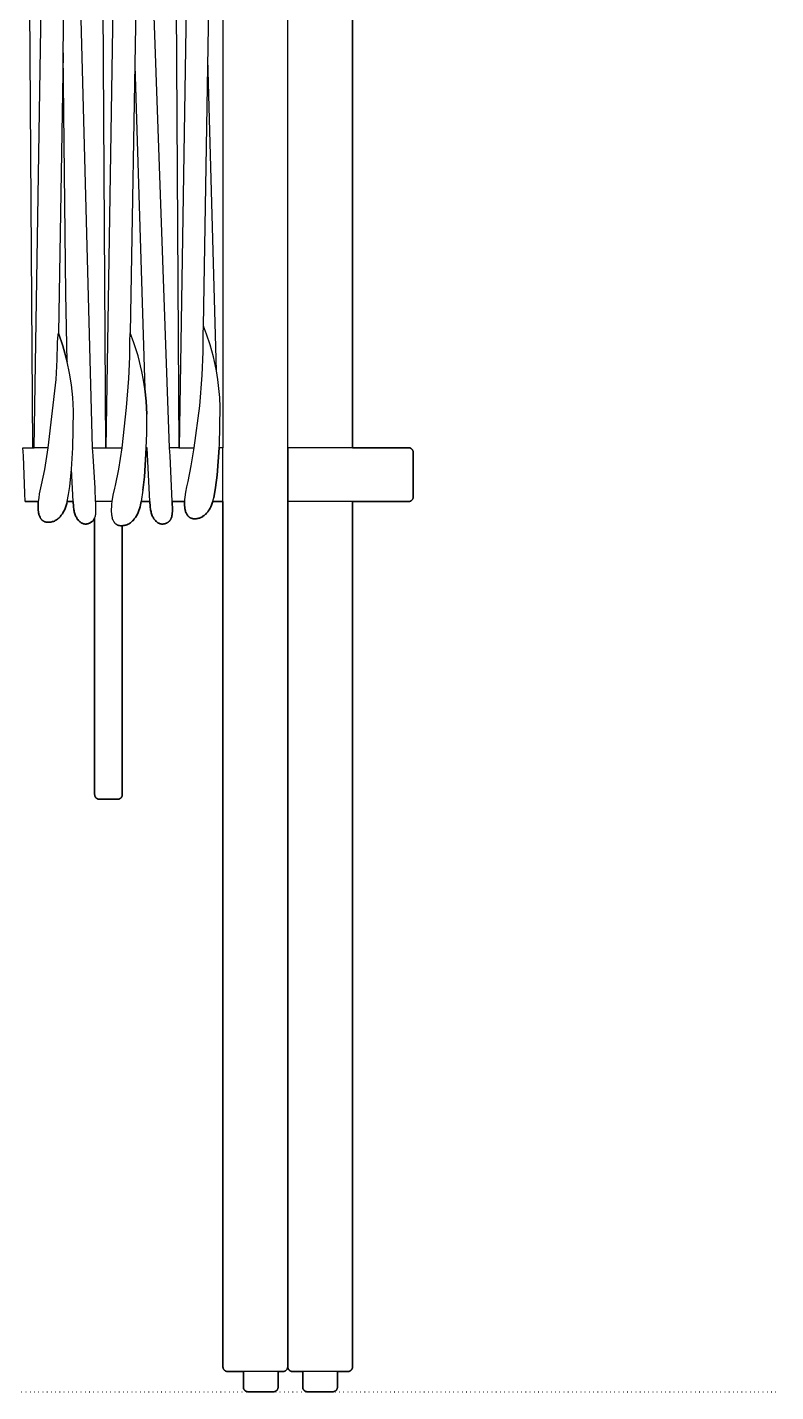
# Model space of a CAD drawing. Header units: millimetres. Extents: x 0 to 1881, y -1115 to 723.
# Drawn here: x 619.7 to 814, y -1115 to -760.8 of the extents above; entities that cross this region are included whole.
import ezdxf

# ---------------------------------------------------------------- set-up
doc = ezdxf.new("R2010")
doc.units = ezdxf.units.MM
doc.linetypes.add('Dots', pattern=[1, 0, -1])
doc.layers.add('Blocks', color=7, linetype='Continuous')
for name, color, linetype, lineweight, true_color in [('Blocks$Inner', 7, 'Continuous', 25, 0x007f00), ('Blocks$Outline', 7, 'Continuous', 35, 0xff3f3f), ('Groud', 7, 'Dots', 25, 0x243775)]:
    doc.layers.add(name, color=color, linetype=linetype, lineweight=lineweight, true_color=true_color)

# ---------------------------------------------------------------- blocks, each defined once
blk = doc.blocks.new('PK4 Lounge Chair Back')
at = {"layer": 'Blocks$Inner'}
for p, q in [((687.31, 245.1), (687.31, 683.27)), ((660.98, 359.6), (659.16, 245.1)), ((668.79, 265.08), (666.61, 345.95)), ((625.06, 245.1), (621.49, 245.1)), ((636.67, 245.1), (640.04, 245.1)), ((640.15, 245.1), (644.21, 245.1)), ((659.06, 245.1), (656.6, 245.1))]:
    blk.add_line(p, q, dxfattribs=at)
for points in [[(667.14, 271.84), (666.27, 274.54), (665.48, 276.69), (666.86, 359.6), (667.01, 368.66), (667.22, 381.4), (667.22, 381.58), (667.95, 425.42), (670.07, 682.55)], [(670.51, 683.27), (670.51, 381.58), (670.51, 381.4), (670.51, 359.6), (670.51, 245.1), (669.6, 245.1), (669.53, 245.1), (668.99, 237.96), (668.6, 234.81), (668.12, 232.08)], [(647.85, 359.6), (646.44, 274.91), (646.39, 274.74), (646.35, 274.56), (646.28, 274.19), (646.2, 273.43), (646.2, 268.72), (646.01, 263.07), (645.41, 255.51), (644.21, 245.1), (643.35, 239.49), (642.51, 235.3), (642.34, 234.56), (641.94, 232.76), (641.66, 231.1), (641.58, 230.41), (641.53, 229.74), (641.5, 229.11), (641.51, 228.52), (641.54, 227.97), (641.57, 227.71), (641.61, 227.45), (641.65, 227.21), (641.71, 226.98), (641.77, 226.76), (641.83, 226.55), (641.91, 226.35), (641.83, 226.55), (641.77, 226.76)], [(651.54, 231.1), (651.61, 229.88), (651.64, 229.56), (651.67, 229.26), (651.71, 228.97), (651.77, 228.68), (651.83, 228.41), (651.9, 228.16), (651.98, 227.91), (652.06, 227.67), (652.15, 227.45), (652.25, 227.24), (652.36, 227.03), (652.47, 226.84), (652.58, 226.66), (652.7, 226.5), (652.83, 226.34), (652.95, 226.19), (653.08, 226.06), (653.22, 225.93), (653.35, 225.82), (653.49, 225.72), (653.63, 225.63), (653.78, 225.55), (653.92, 225.48), (654.06, 225.42), (654.2, 225.37), (654.28, 225.35), (654.35, 225.33), (654.42, 225.31), (654.49, 225.3), (654.56, 225.29), (654.63, 225.28), (654.7, 225.28), (654.77, 225.28), (654.83, 225.28), (654.9, 225.28), (654.97, 225.29), (655.03, 225.3), (655.1, 225.31), (655.16, 225.32), (655.4, 225.38), (655.62, 225.45), (655.82, 225.53), (655.92, 225.57), (656.01, 225.62), (656.1, 225.67), (656.18, 225.71), (656.26, 225.77), (656.34, 225.82), (656.41, 225.87), (656.48, 225.93), (656.55, 225.99), (656.61, 226.05), (656.67, 226.11), (656.73, 226.18), (656.78, 226.25), (656.83, 226.32), (656.88, 226.39), (656.92, 226.46), (656.97, 226.53), (657.01, 226.61), (657.04, 226.69), (657.08, 226.77), (657.14, 226.94), (657.19, 227.11), (657.24, 227.29), (657.27, 227.47), (657.3, 227.67), (657.34, 228.08), (657.36, 228.51), (657.37, 228.96), (657.33, 231.01), (657.33, 231.1), (656.76, 242.98), (656.6, 245.1), (652.59, 359.6)], [(704.15, 432.88), (704.15, 245.1), (687.35, 245.1)], [(631.55, 258.13), (631.2, 261.4), (630.69, 264.49), (630.06, 267.37), (628.91, 271.56), (627.78, 274.87), (628.91, 271.56), (630.06, 267.37), (629.68, 285.17), (628.99, 347.65), (629.19, 359.6), (629.54, 380.49), (629.56, 381.58)], [(641.66, 231.1), (637.4, 231.1), (637.31, 234.59), (636.83, 242.98), (636.67, 245.1), (633.57, 359.6), (633.53, 362.01), (633.4, 380.46), (633.39, 381.58)], [(658.32, 359.6), (659.06, 245.1), (659.16, 245.1), (662.98, 245.1), (662.2, 240.38), (661.36, 236.37), (661.03, 234.91), (660.78, 233.54), (660.61, 232.27), (660.56, 231.67), (660.53, 231.1), (657.33, 231.1)], [(628.99, 347.65), (627.78, 274.87), (627.76, 274.82), (627.75, 274.78), (627.72, 274.67), (627.66, 274.41), (627.61, 274.11), (627.57, 273.77), (627.42, 272.18), (627.35, 268.04), (627.07, 262.85), (625.06, 245.1), (624.15, 239.44), (623.32, 235.47), (622.82, 233.16), (622.65, 232.1), (622.54, 231.1), (619.11, 231.1), (619.07, 233.18), (618.68, 242.98), (618.55, 245.1), (621.02, 245.1)], [(647.59, 344.35), (650.23, 260.36), (650.58, 257.15), (650.72, 253.81), (650.58, 257.15), (650.23, 260.36), (649.87, 262.68), (649.44, 264.9), (648.45, 268.92), (647.4, 272.3), (646.44, 274.91)], [(660.61, 232.27), (660.56, 231.67), (660.53, 231.1), (660.53, 230.6), (660.54, 230.12), (660.58, 229.67), (660.63, 229.25), (660.67, 229.05), (660.71, 228.85), (660.76, 228.67), (660.82, 228.49), (660.87, 228.32), (660.94, 228.15), (661.01, 228), (661.09, 227.85), (661.17, 227.71), (661.26, 227.58), (661.35, 227.45), (661.45, 227.34), (661.56, 227.23), (661.61, 227.18), (661.67, 227.13), (661.73, 227.09), (661.79, 227.04), (661.85, 227), (661.91, 226.96), (661.98, 226.92), (662.04, 226.89), (662.11, 226.86), (662.18, 226.83), (662.25, 226.8), (662.32, 226.77), (662.4, 226.75), (662.47, 226.73), (662.63, 226.69), (662.79, 226.66), (662.96, 226.65), (663.14, 226.64), (663.36, 226.64), (663.58, 226.66), (663.79, 226.69), (664, 226.73), (664.2, 226.78), (664.4, 226.84), (664.6, 226.91), (664.79, 226.99), (664.97, 227.08), (665.15, 227.18), (665.32, 227.29), (665.49, 227.41), (665.66, 227.53), (665.82, 227.67), (665.97, 227.81), (666.12, 227.96), (666.27, 228.11), (666.41, 228.28), (666.55, 228.45), (666.68, 228.63), (666.92, 228.99), (667.15, 229.39), (667.36, 229.79), (667.55, 230.22), (667.72, 230.66), (667.87, 231.1), (668, 231.59), (668.12, 232.08), (668.6, 234.81), (668.99, 237.96), (669.53, 245.1), (669.57, 245.78), (669.74, 255.62), (669.66, 258.1), (669.46, 260.51), (669.16, 262.84), (668.79, 265.08), (668.01, 268.66), (667.14, 271.84), (666.27, 274.54), (665.48, 276.69), (665.47, 276.69), (665.47, 276.69), (665.47, 276.69), (665.47, 276.69), (665.47, 276.68), (665.46, 276.68), (665.46, 276.68), (665.46, 276.68), (665.46, 276.68), (665.46, 276.68), (665.45, 276.68), (665.45, 276.68), (665.45, 276.68), (665.45, 276.68), (665.45, 276.67), (665.45, 276.67), (665.44, 276.67), (665.44, 276.67), (665.44, 276.67), (665.44, 276.67), (665.44, 276.67), (665.44, 276.66), (665.44, 276.66), (665.44, 276.66), (665.43, 276.66), (665.43, 276.66), (665.43, 276.66), (665.43, 276.65), (665.43, 276.65), (665.43, 276.65), (665.42, 276.64), (665.42, 276.64), (665.42, 276.64), (665.42, 276.64), (665.42, 276.64), (665.42, 276.63), (665.42, 276.63), (665.42, 276.63), (665.42, 276.63), (665.42, 276.63), (665.42, 276.62), (665.41, 276.62), (665.41, 276.62), (665.41, 276.62), (665.41, 276.62), (665.41, 276.62), (665.41, 276.61), (665.41, 276.61), (665.41, 276.61), (665.41, 276.61), (665.41, 276.61), (665.41, 276.6), (665.41, 276.6), (665.41, 276.6), (665.41, 276.6), (665.4, 276.6), (665.4, 276.59), (665.4, 276.59), (665.4, 276.59), (665.4, 276.59), (665.4, 276.59), (665.4, 276.59), (665.4, 276.58), (665.39, 276.55), (665.38, 276.52), (665.37, 276.48), (665.36, 276.4), (665.33, 276.2), (665.24, 275.14), (665.26, 270.01), (665.05, 263.94), (664.37, 255.95), (662.98, 245.1)], [(637.31, 227.29), (637.26, 227.09), (637.19, 226.89), (637.14, 226.75), (637.08, 226.62), (637.01, 226.49), (636.97, 226.42), (636.93, 226.36), (636.89, 226.3), (636.85, 226.24), (636.8, 226.18), (636.75, 226.13), (636.7, 226.07), (636.65, 226.02), (636.59, 225.97), (636.53, 225.92), (636.41, 225.82), (636.35, 225.77), (636.28, 225.73), (636.13, 225.65), (635.98, 225.57), (635.81, 225.5), (635.63, 225.43), (635.44, 225.37), (635.24, 225.32), (635.17, 225.31), (635.11, 225.3), (635.04, 225.29), (634.97, 225.28), (634.91, 225.28), (634.84, 225.28), (634.77, 225.28), (634.7, 225.28), (634.63, 225.29), (634.56, 225.3), (634.49, 225.31), (634.42, 225.33), (634.35, 225.35), (634.28, 225.37), (634.13, 225.42), (633.99, 225.48), (633.85, 225.55), (633.71, 225.63), (633.57, 225.72), (633.43, 225.82), (633.29, 225.93), (633.16, 226.06), (633.02, 226.19), (632.9, 226.34), (632.77, 226.5), (632.65, 226.66), (632.54, 226.84), (632.43, 227.03), (632.32, 227.24), (632.23, 227.45), (632.13, 227.67), (632.05, 227.91), (631.97, 228.16), (631.9, 228.41), (631.84, 228.68), (631.79, 228.97), (631.74, 229.26), (631.71, 229.56), (631.68, 229.88), (631.61, 231.1), (631.18, 239.54), (631.53, 245.1), (631.7, 254.71), (631.55, 258.13), (631.2, 261.4), (630.69, 264.49), (630.06, 267.37)], [(649.73, 234.1), (650.11, 237.5), (650.59, 245.1), (650.11, 237.5), (649.73, 234.1), (649.26, 231.1), (651.54, 231.1), (650.85, 245.1), (650.59, 245.1), (650.7, 248.77), (650.72, 253.81)], [(667.87, 231.1), (670.35, 231.1), (670.51, 231.1), (670.51, 245.1)], [(700.23, 5.25), (702.94, 5.25), (703, 5.25), (703.06, 5.25), (703.12, 5.26), (703.18, 5.27), (703.24, 5.28), (703.3, 5.3), (703.36, 5.32), (703.41, 5.34), (703.46, 5.37), (703.52, 5.39), (703.57, 5.42), (703.62, 5.45), (703.66, 5.49), (703.71, 5.52), (703.75, 5.56), (703.79, 5.6), (703.83, 5.64), (703.87, 5.69), (703.91, 5.73), (703.94, 5.78), (703.97, 5.83), (704, 5.88), (704.03, 5.93), (704.05, 5.99), (704.08, 6.04), (704.09, 6.07), (704.1, 6.1), (704.11, 6.15), (704.12, 6.21), (704.14, 6.27), (704.14, 6.33), (704.15, 6.39), (704.15, 6.45), (704.15, 231.1), (718.69, 231.1), (718.75, 231.1), (718.81, 231.11), (718.87, 231.12), (718.93, 231.13), (718.99, 231.14), (719.05, 231.16), (719.1, 231.18), (719.16, 231.2), (719.21, 231.22), (719.26, 231.25), (719.31, 231.28), (719.36, 231.31), (719.41, 231.34), (719.45, 231.38), (719.5, 231.42), (719.54, 231.46), (719.58, 231.5), (719.62, 231.54), (719.65, 231.59), (719.69, 231.64), (719.72, 231.69), (719.73, 231.71), (719.74, 231.71), (719.74, 231.71), (719.74, 231.72), (719.74, 231.72), (719.74, 231.72), (719.74, 231.72), (719.74, 231.72), (719.75, 231.74), (719.78, 231.79), (719.8, 231.84), (719.82, 231.9), (719.84, 231.95), (719.86, 232.01), (719.87, 232.07), (719.88, 232.13), (719.89, 232.19), (719.89, 232.25), (719.9, 232.31), (719.9, 243.9), (719.89, 243.96), (719.89, 244.02), (719.88, 244.08), (719.87, 244.14), (719.86, 244.2), (719.84, 244.25), (719.83, 244.28), (719.82, 244.31), (719.8, 244.36), (719.78, 244.42), (719.75, 244.47), (719.72, 244.52), (719.69, 244.57), (719.68, 244.58), (719.67, 244.59), (719.67, 244.59), (719.67, 244.6), (719.67, 244.6), (719.67, 244.6), (719.67, 244.6), (719.66, 244.6), (719.66, 244.6), (719.66, 244.61), (719.66, 244.61), (719.66, 244.61), (719.66, 244.62), (719.65, 244.62), (719.62, 244.66), (719.58, 244.71), (719.54, 244.75), (719.5, 244.79), (719.45, 244.83), (719.43, 244.84), (719.41, 244.86), (719.36, 244.9), (719.31, 244.93), (719.26, 244.96), (719.21, 244.98), (719.16, 245.01), (719.1, 245.03), (719.05, 245.05), (718.99, 245.06), (718.93, 245.08), (718.87, 245.09), (718.81, 245.1), (718.75, 245.1), (718.69, 245.1), (704.15, 245.1)], [(630.06, 231.1), (630.07, 231.17), (630.41, 232.99), (630.71, 235), (631.18, 239.54)], [(622.82, 233.16), (622.65, 232.1), (622.54, 231.1), (622.5, 230.5), (622.48, 229.93), (622.49, 229.39), (622.52, 228.88), (622.58, 228.41), (622.62, 228.19), (622.66, 227.97), (622.72, 227.76), (622.78, 227.57), (622.84, 227.38), (622.91, 227.2), (623, 227.03), (623.08, 226.87), (623.18, 226.72), (623.23, 226.65), (623.28, 226.58), (623.33, 226.51), (623.39, 226.45), (623.45, 226.39), (623.5, 226.33), (623.57, 226.27), (623.63, 226.22), (623.69, 226.17), (623.76, 226.12), (623.83, 226.08), (623.9, 226.04), (623.97, 226), (624.05, 225.96), (624.12, 225.92), (624.2, 225.89), (624.28, 225.86), (624.36, 225.84), (624.45, 225.82), (624.53, 225.8), (624.62, 225.78), (624.71, 225.76), (624.9, 225.74), (625.09, 225.73), (625.34, 225.74), (625.59, 225.76), (625.82, 225.79), (626.06, 225.84), (626.28, 225.91), (626.5, 225.98), (626.72, 226.07), (626.92, 226.17), (627.12, 226.28), (627.32, 226.41), (627.51, 226.54), (627.69, 226.69), (627.87, 226.85), (628.04, 227.01), (628.2, 227.19), (628.36, 227.37), (628.52, 227.56), (628.66, 227.76), (628.8, 227.97), (628.94, 228.18), (629.18, 228.63), (629.41, 229.09), (629.61, 229.58), (629.78, 230.08), (629.93, 230.59), (630.06, 231.1), (631.61, 231.1)], [(637.4, 231.1), (637.4, 231.01), (637.44, 228.7), (637.42, 228.2), (637.38, 227.73), (637.35, 227.51), (637.31, 227.29), (637.26, 227.09), (637.19, 226.89), (637.19, 155.04), (637.2, 154.98), (637.2, 154.92), (637.21, 154.86), (637.21, 154.83), (637.22, 154.8), (637.23, 154.74), (637.25, 154.68), (637.27, 154.63), (637.29, 154.57), (637.3, 154.56), (637.3, 154.56), (637.3, 154.56), (637.29, 154.56)], [(644.37, 224.86), (644.61, 224.88), (644.84, 224.91), (645.07, 224.96), (645.29, 225.02), (645.5, 225.09), (645.71, 225.18), (645.92, 225.27), (646.11, 225.38), (646.31, 225.5), (646.49, 225.63), (646.67, 225.77), (646.85, 225.92), (647.01, 226.08), (647.18, 226.24), (647.33, 226.42), (647.48, 226.6), (647.63, 226.79), (647.77, 226.99), (648.03, 227.41), (648.27, 227.84), (648.48, 228.3), (648.67, 228.78), (648.84, 229.26), (648.98, 229.76), (649.1, 230.26), (649.26, 231.1)], [(670.51, 231.1), (670.51, 230.23), (670.51, 6.45), (670.51, 6.39), (670.51, 6.33), (670.52, 6.27), (670.53, 6.21), (670.53, 6.21), (670.53, 6.21), (670.53, 6.21), (670.53, 6.2), (670.53, 6.2), (670.53, 6.2), (670.54, 6.19), (670.54, 6.19), (670.54, 6.19), (670.54, 6.19), (670.54, 6.19), (670.54, 6.18), (670.54, 6.18), (670.54, 6.18), (670.54, 6.18), (670.54, 6.18), (670.54, 6.18), (670.54, 6.17), (670.54, 6.17), (670.54, 6.17), (670.54, 6.17), (670.54, 6.15), (670.55, 6.15), (670.55, 6.15), (670.55, 6.15), (670.55, 6.15), (670.55, 6.14), (670.55, 6.14), (670.55, 6.14), (670.55, 6.14), (670.55, 6.14), (670.55, 6.13), (670.55, 6.13), (670.55, 6.13), (670.55, 6.13), (670.55, 6.13), (670.55, 6.12), (670.55, 6.12), (670.55, 6.12), (670.55, 6.12), (670.55, 6.12), (670.56, 6.12), (670.56, 6.11), (670.56, 6.11), (670.56, 6.11), (670.56, 6.11), (670.56, 6.11), (670.56, 6.1), (670.56, 6.1), (670.56, 6.1), (670.56, 6.1), (670.56, 6.1), (670.56, 6.1), (670.58, 6.04), (670.6, 5.99), (670.63, 5.93), (670.65, 5.88), (670.68, 5.83), (670.7, 5.8), (670.71, 5.79), (670.71, 5.78), (670.75, 5.73), (670.78, 5.69), (670.82, 5.64), (670.86, 5.6), (670.9, 5.56), (670.95, 5.52), (670.99, 5.49), (671.04, 5.45), (671.09, 5.42), (671.14, 5.39), (671.19, 5.37), (671.25, 5.34), (671.3, 5.32), (671.36, 5.3), (671.41, 5.28), (671.47, 5.27), (671.53, 5.26), (671.59, 5.25), (671.65, 5.25), (671.71, 5.25), (675.81, 5.25), (675.81, 1.21), (675.81, 1.15), (675.81, 1.13), (675.81, 1.12), (675.82, 1.08), (675.82, 1.08), (675.82, 1.08), (675.82, 1.07), (675.82, 1.07), (675.82, 1.07)], [(684.83, 5.25), (686.1, 5.25), (686.16, 5.25), (686.23, 5.25), (686.29, 5.26), (686.35, 5.27), (686.4, 5.28), (686.46, 5.3), (686.52, 5.32), (686.57, 5.34), (686.63, 5.37), (686.68, 5.39), (686.73, 5.42), (686.78, 5.45), (686.82, 5.49), (686.87, 5.52), (686.91, 5.56), (686.96, 5.6), (687, 5.64), (687.03, 5.69), (687.07, 5.73), (687.1, 5.78), (687.14, 5.83), (687.16, 5.88), (687.18, 5.91), (687.19, 5.93), (687.22, 5.99), (687.24, 6.04), (687.26, 6.1), (687.27, 6.15), (687.29, 6.21), (687.3, 6.27), (687.3, 6.3), (687.3, 6.33), (687.31, 6.39), (687.31, 6.45), (687.31, 231.1)], [(704.15, 231.1), (687.35, 231.1), (687.35, 6.45), (687.35, 6.42), (687.35, 6.42), (687.35, 6.42), (687.35, 6.42), (687.35, 6.41), (687.35, 6.41), (687.35, 6.41), (687.35, 6.41), (687.35, 6.39), (687.35, 6.33), (687.35, 6.3), (687.35, 6.3), (687.36, 6.3), (687.36, 6.3), (687.36, 6.29), (687.36, 6.29), (687.36, 6.29), (687.36, 6.29), (687.36, 6.29), (687.36, 6.27), (687.37, 6.21), (687.37, 6.2), (687.37, 6.2), (687.37, 6.19), (687.37, 6.19), (687.37, 6.19), (687.37, 6.19), (687.38, 6.19), (687.38, 6.18), (687.38, 6.18), (687.38, 6.15), (687.4, 6.1), (687.42, 6.04), (687.44, 5.99), (687.46, 5.93), (687.48, 5.91), (687.49, 5.88), (687.52, 5.83), (687.55, 5.78), (687.59, 5.73), (687.62, 5.69), (687.66, 5.64), (687.7, 5.6), (687.74, 5.56), (687.79, 5.52), (687.83, 5.49), (687.88, 5.45), (687.93, 5.42), (687.98, 5.39), (688.03, 5.37), (688.08, 5.34), (688.14, 5.32), (688.19, 5.3), (688.25, 5.28), (688.31, 5.27), (688.37, 5.26), (688.43, 5.25), (688.49, 5.25), (688.55, 5.25), (691.21, 5.25)], [(637.44, 228.7), (637.42, 228.2), (637.38, 227.73), (637.35, 227.51)], [(637.3, 154.55), (637.3, 154.55), (637.3, 154.55), (637.3, 154.55), (637.3, 154.55), (637.31, 154.52), (637.34, 154.47), (637.37, 154.42), (637.4, 154.37), (637.43, 154.32), (637.47, 154.27), (637.51, 154.23), (637.55, 154.19), (637.59, 154.15), (637.63, 154.11), (637.68, 154.07), (637.73, 154.04), (637.78, 154.01), (637.83, 153.98), (637.88, 153.95), (637.93, 153.93), (637.99, 153.91), (638.04, 153.89), (638.1, 153.87), (638.16, 153.86), (638.22, 153.85), (638.28, 153.84), (638.34, 153.83), (638.4, 153.83), (643.16, 153.83), (643.23, 153.83), (643.29, 153.84), (643.35, 153.85), (643.41, 153.86), (643.47, 153.87), (643.52, 153.89), (643.58, 153.91), (643.63, 153.93), (643.69, 153.95), (643.74, 153.98), (643.79, 154.01), (643.84, 154.04), (643.89, 154.07), (643.93, 154.11), (643.98, 154.15), (644.02, 154.19), (644.06, 154.23), (644.1, 154.27), (644.13, 154.32), (644.17, 154.37), (644.2, 154.42), (644.23, 154.47), (644.25, 154.52), (644.28, 154.57), (644.3, 154.63), (644.32, 154.68), (644.33, 154.74), (644.35, 154.8), (644.36, 154.86), (644.37, 154.92), (644.37, 154.98), (644.37, 155.04), (644.37, 224.86), (644.34, 224.86), (644.31, 224.85), (644.24, 224.84), (644.18, 224.83), (644.15, 224.83), (644.12, 224.83), (643.9, 224.84), (643.8, 224.85), (643.7, 224.86), (643.6, 224.88), (643.51, 224.9), (643.42, 224.92), (643.33, 224.95), (643.24, 224.98)], [(641.91, 226.35), (642, 226.16), (642.09, 225.99), (642.14, 225.9), (642.19, 225.82), (642.25, 225.75), (642.3, 225.67), (642.36, 225.6), (642.42, 225.53), (642.49, 225.46), (642.55, 225.4), (642.62, 225.34), (642.69, 225.29), (642.62, 225.34), (642.55, 225.4)], [(642.83, 225.18), (642.91, 225.14), (642.99, 225.09), (642.91, 225.14), (642.83, 225.18), (642.76, 225.23), (642.69, 225.29)], [(643.07, 225.05), (643.15, 225.02), (643.24, 224.98), (643.15, 225.02), (643.07, 225.05), (642.99, 225.09)], [(643.33, 224.95), (643.42, 224.92), (643.51, 224.9)], [(643.9, 224.84), (644.01, 224.83), (644.12, 224.83), (644.13, 224.83), (644.15, 224.83), (644.16, 224.83), (644.18, 224.83), (644.24, 224.84), (644.31, 224.85)], [(675.87, 0.83), (675.87, 0.83), (675.87, 0.83), (675.87, 0.83), (675.87, 0.83), (675.87, 0.83), (675.87, 0.83), (675.87, 0.82), (675.87, 0.82), (675.87, 0.82), (675.88, 0.79), (675.91, 0.74), (675.93, 0.69), (675.96, 0.63), (675.99, 0.58), (676.02, 0.53), (676.05, 0.49), (676.09, 0.44), (676.13, 0.4), (676.17, 0.35), (676.21, 0.31), (676.25, 0.28), (676.3, 0.24), (676.34, 0.21), (676.39, 0.18), (676.44, 0.15), (676.5, 0.12), (676.55, 0.1), (676.6, 0.07), (676.66, 0.05), (676.72, 0.04), (676.78, 0.02), (676.84, 0.01), (676.9, 0.01), (676.96, 0), (677.02, 0), (683.62, 0), (683.69, 0), (683.75, 0.01), (683.81, 0.01), (683.87, 0.02), (683.92, 0.04), (683.98, 0.05), (684.04, 0.07), (684.09, 0.1), (684.15, 0.12), (684.2, 0.15), (684.25, 0.18), (684.3, 0.21), (684.35, 0.24), (684.39, 0.28), (684.43, 0.31), (684.48, 0.35), (684.52, 0.4), (684.56, 0.44), (684.59, 0.49), (684.62, 0.53), (684.66, 0.58), (684.69, 0.63), (684.71, 0.69), (684.74, 0.74), (684.76, 0.79), (684.78, 0.85), (684.79, 0.91), (684.81, 0.97), (684.82, 1.02), (684.83, 1.08), (684.83, 1.15), (684.83, 1.21), (684.83, 5.25), (675.81, 5.25)], [(675.83, 1.01), (675.83, 1.01), (675.83, 1), (675.83, 1), (675.83, 1), (675.83, 1), (675.83, 1), (675.83, 1), (675.83, 1), (675.83, 1), (675.84, 0.97), (675.85, 0.91), (675.87, 0.85), (675.87, 0.84), (675.87, 0.83), (675.87, 0.83), (675.87, 0.83), (675.87, 0.83), (675.87, 0.83), (675.87, 0.83)]]:
    blk.add_lwpolyline(points, dxfattribs=at)
for points in [[(623.31, 359.6), (620.27, 359.6), (621.02, 245.1), (621.49, 245.1)], [(640.15, 245.1), (641.97, 359.6), (639.29, 359.6), (640.04, 245.1)], [(687.35, 245.1), (687.31, 245.1), (687.31, 231.1), (687.35, 231.1)], [(691.21, 5.25), (691.21, 1.21), (691.21, 1.15), (691.22, 1.08), (691.22, 1.05), (691.22, 1.02), (691.23, 0.97), (691.25, 0.91), (691.26, 0.85), (691.28, 0.79), (691.31, 0.74), (691.33, 0.69), (691.36, 0.63), (691.39, 0.58), (691.42, 0.53), (691.45, 0.49), (691.49, 0.44), (691.53, 0.4), (691.57, 0.35), (691.61, 0.31), (691.65, 0.28), (691.7, 0.24), (691.74, 0.21), (691.79, 0.18), (691.84, 0.15), (691.9, 0.12), (691.95, 0.1), (692, 0.07), (692.06, 0.05), (692.12, 0.04), (692.18, 0.02), (692.23, 0.01), (692.3, 0.01), (692.36, 0), (692.42, 0), (699.02, 0), (699.09, 0), (699.15, 0.01), (699.21, 0.01), (699.27, 0.02), (699.32, 0.04), (699.38, 0.05), (699.44, 0.07), (699.49, 0.1), (699.55, 0.12), (699.6, 0.15), (699.65, 0.18), (699.7, 0.21), (699.74, 0.24), (699.79, 0.28), (699.83, 0.31), (699.88, 0.35), (699.92, 0.4), (699.95, 0.44), (699.99, 0.49), (700.02, 0.53), (700.06, 0.58), (700.08, 0.63), (700.11, 0.69), (700.14, 0.74), (700.16, 0.79), (700.18, 0.85), (700.19, 0.91), (700.21, 0.97), (700.22, 1.02), (700.22, 1.08), (700.23, 1.15), (700.23, 1.21), (700.23, 5.25)]]:
    blk.add_lwpolyline(points, close=True, dxfattribs=at)
at = {"layer": 'Blocks$Outline'}
for points in [[(704.15, 245.1), (704.15, 432.78)], [(700.23, 5.25), (702.94, 5.25), (703, 5.25), (703.06, 5.25), (703.12, 5.26), (703.18, 5.27), (703.24, 5.28), (703.3, 5.3), (703.36, 5.32), (703.41, 5.34), (703.46, 5.37), (703.52, 5.39), (703.57, 5.42), (703.62, 5.45), (703.66, 5.49), (703.71, 5.52), (703.75, 5.56), (703.79, 5.6), (703.83, 5.64), (703.87, 5.69), (703.91, 5.73), (703.94, 5.78), (703.97, 5.83), (704, 5.88), (704.03, 5.93), (704.05, 5.99), (704.08, 6.04), (704.09, 6.07), (704.1, 6.1), (704.11, 6.15), (704.12, 6.21), (704.14, 6.27), (704.14, 6.33), (704.15, 6.39), (704.15, 6.45), (704.15, 231.1), (718.69, 231.1), (718.75, 231.1), (718.81, 231.11), (718.87, 231.12), (718.93, 231.13), (718.99, 231.14), (719.05, 231.16), (719.1, 231.18), (719.16, 231.2), (719.21, 231.22), (719.26, 231.25), (719.31, 231.28), (719.36, 231.31), (719.41, 231.34), (719.45, 231.38), (719.5, 231.42), (719.54, 231.46), (719.58, 231.5), (719.62, 231.54), (719.65, 231.59), (719.69, 231.64), (719.72, 231.69), (719.73, 231.71), (719.74, 231.71), (719.74, 231.71), (719.74, 231.72), (719.74, 231.72), (719.74, 231.72), (719.74, 231.72), (719.74, 231.72), (719.75, 231.74), (719.78, 231.79), (719.8, 231.84), (719.82, 231.9), (719.84, 231.95), (719.86, 232.01), (719.87, 232.07), (719.88, 232.13), (719.89, 232.19), (719.89, 232.25), (719.9, 232.31), (719.9, 243.9), (719.89, 243.96), (719.89, 244.02), (719.88, 244.08), (719.87, 244.14), (719.86, 244.2), (719.84, 244.25), (719.83, 244.28), (719.82, 244.31), (719.8, 244.36), (719.78, 244.42), (719.75, 244.47), (719.72, 244.52), (719.69, 244.57), (719.68, 244.58), (719.67, 244.59), (719.67, 244.59), (719.67, 244.6), (719.67, 244.6), (719.67, 244.6), (719.67, 244.6), (719.66, 244.6), (719.66, 244.6), (719.66, 244.61), (719.66, 244.61), (719.66, 244.61), (719.66, 244.62), (719.65, 244.62), (719.62, 244.66), (719.58, 244.71), (719.54, 244.75), (719.5, 244.79), (719.45, 244.83), (719.43, 244.84), (719.41, 244.86), (719.36, 244.9), (719.31, 244.93), (719.26, 244.96), (719.21, 244.98), (719.16, 245.01), (719.1, 245.03), (719.05, 245.05), (718.99, 245.06), (718.93, 245.08), (718.87, 245.09), (718.81, 245.1), (718.75, 245.1), (718.69, 245.1), (704.15, 245.1)], [(619.11, 231.1), (622.54, 231.1)], [(622.54, 231.1), (622.5, 230.5), (622.48, 229.93), (622.49, 229.39), (622.52, 228.88), (622.58, 228.41), (622.62, 228.19), (622.66, 227.97), (622.72, 227.76), (622.78, 227.57), (622.84, 227.38), (622.91, 227.2), (623, 227.03), (623.08, 226.87), (623.18, 226.72), (623.23, 226.65), (623.28, 226.58), (623.33, 226.51), (623.39, 226.45), (623.45, 226.39), (623.5, 226.33), (623.57, 226.27), (623.63, 226.22), (623.69, 226.17), (623.76, 226.12), (623.83, 226.08), (623.9, 226.04), (623.97, 226), (624.05, 225.96), (624.12, 225.92), (624.2, 225.89), (624.28, 225.86), (624.36, 225.84), (624.45, 225.82), (624.53, 225.8), (624.62, 225.78), (624.71, 225.76), (624.9, 225.74), (625.09, 225.73), (625.34, 225.74), (625.59, 225.76), (625.82, 225.79), (626.06, 225.84), (626.28, 225.91), (626.5, 225.98), (626.72, 226.07), (626.92, 226.17), (627.12, 226.28), (627.32, 226.41), (627.51, 226.54), (627.69, 226.69), (627.87, 226.85), (628.04, 227.01), (628.2, 227.19), (628.36, 227.37), (628.52, 227.56), (628.66, 227.76), (628.8, 227.97), (628.94, 228.18), (629.18, 228.63), (629.41, 229.09), (629.61, 229.58), (629.78, 230.08), (629.93, 230.59), (630.06, 231.1), (631.61, 231.1)], [(631.61, 231.1), (631.68, 229.88), (631.71, 229.56), (631.74, 229.26), (631.79, 228.97), (631.84, 228.68), (631.9, 228.41), (631.97, 228.16), (632.05, 227.91), (632.13, 227.67), (632.23, 227.45), (632.32, 227.24), (632.43, 227.03), (632.54, 226.84), (632.65, 226.66), (632.77, 226.5), (632.9, 226.34), (633.02, 226.19), (633.16, 226.06), (633.29, 225.93), (633.43, 225.82), (633.57, 225.72), (633.71, 225.63), (633.85, 225.55), (633.99, 225.48), (634.13, 225.42), (634.28, 225.37), (634.35, 225.35), (634.42, 225.33), (634.49, 225.31), (634.56, 225.3), (634.63, 225.29), (634.7, 225.28), (634.77, 225.28), (634.84, 225.28), (634.91, 225.28), (634.97, 225.28), (635.04, 225.29), (635.11, 225.3), (635.17, 225.31), (635.24, 225.32), (635.44, 225.37), (635.63, 225.43), (635.81, 225.5), (635.98, 225.57), (636.13, 225.65), (636.28, 225.73), (636.35, 225.77), (636.41, 225.82), (636.53, 225.92), (636.59, 225.97), (636.65, 226.02), (636.7, 226.07), (636.75, 226.13), (636.8, 226.18), (636.85, 226.24), (636.89, 226.3), (636.93, 226.36), (636.97, 226.42), (637.01, 226.49), (637.08, 226.62), (637.14, 226.75), (637.19, 226.89)], [(644.37, 224.86), (644.61, 224.88), (644.84, 224.91), (645.07, 224.96), (645.29, 225.02), (645.5, 225.09), (645.71, 225.18), (645.92, 225.27), (646.11, 225.38), (646.31, 225.5), (646.49, 225.63), (646.67, 225.77), (646.85, 225.92), (647.01, 226.08), (647.18, 226.24), (647.33, 226.42), (647.48, 226.6), (647.63, 226.79), (647.77, 226.99), (648.03, 227.41), (648.27, 227.84), (648.48, 228.3), (648.67, 228.78), (648.84, 229.26), (648.98, 229.76), (649.1, 230.26), (649.26, 231.1)], [(649.26, 231.1), (651.54, 231.1)], [(651.54, 231.1), (651.61, 229.88), (651.64, 229.56), (651.67, 229.26), (651.71, 228.97), (651.77, 228.68), (651.83, 228.41), (651.9, 228.16), (651.98, 227.91), (652.06, 227.67), (652.15, 227.45), (652.25, 227.24), (652.36, 227.03), (652.47, 226.84), (652.58, 226.66), (652.7, 226.5), (652.83, 226.34), (652.95, 226.19), (653.08, 226.06), (653.22, 225.93), (653.35, 225.82), (653.49, 225.72), (653.63, 225.63), (653.78, 225.55), (653.92, 225.48), (654.06, 225.42), (654.2, 225.37), (654.28, 225.35), (654.35, 225.33), (654.42, 225.31), (654.49, 225.3), (654.56, 225.29), (654.63, 225.28), (654.7, 225.28), (654.77, 225.28), (654.83, 225.28), (654.9, 225.28), (654.97, 225.29), (655.03, 225.3), (655.1, 225.31), (655.16, 225.32), (655.4, 225.38), (655.62, 225.45), (655.82, 225.53), (655.92, 225.57), (656.01, 225.62), (656.1, 225.67), (656.18, 225.71), (656.26, 225.77), (656.34, 225.82), (656.41, 225.87), (656.48, 225.93), (656.55, 225.99), (656.61, 226.05), (656.67, 226.11), (656.73, 226.18), (656.78, 226.25), (656.83, 226.32), (656.88, 226.39), (656.92, 226.46), (656.97, 226.53), (657.01, 226.61), (657.04, 226.69), (657.08, 226.77), (657.14, 226.94), (657.19, 227.11), (657.24, 227.29), (657.27, 227.47), (657.3, 227.67), (657.34, 228.08), (657.36, 228.51), (657.37, 228.96), (657.33, 231.01), (657.33, 231.1)], [(657.33, 231.1), (660.53, 231.1)], [(660.53, 231.1), (660.53, 230.6), (660.54, 230.12), (660.58, 229.67), (660.63, 229.25), (660.67, 229.05), (660.71, 228.85), (660.76, 228.67), (660.82, 228.49), (660.87, 228.32), (660.94, 228.15), (661.01, 228), (661.09, 227.85), (661.17, 227.71), (661.26, 227.58), (661.35, 227.45), (661.45, 227.34), (661.56, 227.23), (661.61, 227.18), (661.67, 227.13), (661.73, 227.09), (661.79, 227.04), (661.85, 227), (661.91, 226.96), (661.98, 226.92), (662.04, 226.89), (662.11, 226.86), (662.18, 226.83), (662.25, 226.8), (662.32, 226.77), (662.4, 226.75), (662.47, 226.73), (662.63, 226.69), (662.79, 226.66), (662.96, 226.65), (663.14, 226.64), (663.36, 226.64), (663.58, 226.66), (663.79, 226.69), (664, 226.73), (664.2, 226.78), (664.4, 226.84), (664.6, 226.91), (664.79, 226.99), (664.97, 227.08), (665.15, 227.18), (665.32, 227.29), (665.49, 227.41), (665.66, 227.53), (665.82, 227.67), (665.97, 227.81), (666.12, 227.96), (666.27, 228.11), (666.41, 228.28), (666.55, 228.45), (666.68, 228.63), (666.92, 228.99), (667.15, 229.39), (667.36, 229.79), (667.55, 230.22), (667.72, 230.66), (667.87, 231.1)], [(667.87, 231.1), (670.35, 231.1), (670.51, 231.1)], [(670.51, 231.1), (670.51, 230.23), (670.51, 6.45), (670.51, 6.39), (670.51, 6.33), (670.52, 6.27), (670.53, 6.21), (670.53, 6.21), (670.53, 6.21), (670.53, 6.21), (670.53, 6.2), (670.53, 6.2), (670.53, 6.2), (670.54, 6.19), (670.54, 6.19), (670.54, 6.19), (670.54, 6.19), (670.54, 6.19), (670.54, 6.18), (670.54, 6.18), (670.54, 6.18), (670.54, 6.18), (670.54, 6.18), (670.54, 6.18), (670.54, 6.17), (670.54, 6.17), (670.54, 6.17), (670.54, 6.17), (670.54, 6.15), (670.55, 6.15), (670.55, 6.15), (670.55, 6.15), (670.55, 6.15), (670.55, 6.14), (670.55, 6.14), (670.55, 6.14), (670.55, 6.14), (670.55, 6.14), (670.55, 6.13), (670.55, 6.13), (670.55, 6.13), (670.55, 6.13), (670.55, 6.13), (670.55, 6.12), (670.55, 6.12), (670.55, 6.12), (670.55, 6.12), (670.55, 6.12), (670.56, 6.12), (670.56, 6.11), (670.56, 6.11), (670.56, 6.11), (670.56, 6.11), (670.56, 6.11), (670.56, 6.1), (670.56, 6.1), (670.56, 6.1), (670.56, 6.1), (670.56, 6.1), (670.56, 6.1), (670.58, 6.04), (670.6, 5.99), (670.63, 5.93), (670.65, 5.88), (670.68, 5.83), (670.7, 5.8), (670.71, 5.79), (670.71, 5.78), (670.75, 5.73), (670.78, 5.69), (670.82, 5.64), (670.86, 5.6), (670.9, 5.56), (670.95, 5.52), (670.99, 5.49), (671.04, 5.45), (671.09, 5.42), (671.14, 5.39), (671.19, 5.37), (671.25, 5.34), (671.3, 5.32), (671.36, 5.3), (671.41, 5.28), (671.47, 5.27), (671.53, 5.26), (671.59, 5.25), (671.65, 5.25), (671.71, 5.25), (675.81, 5.25), (675.81, 1.21), (675.81, 1.15), (675.81, 1.13), (675.81, 1.12), (675.82, 1.08), (675.82, 1.08), (675.82, 1.08), (675.82, 1.07), (675.82, 1.07)], [(684.83, 5.25), (686.1, 5.25), (686.16, 5.25), (686.23, 5.25), (686.29, 5.26), (686.35, 5.27), (686.4, 5.28), (686.46, 5.3), (686.52, 5.32), (686.57, 5.34), (686.63, 5.37), (686.68, 5.39), (686.73, 5.42), (686.78, 5.45), (686.82, 5.49), (686.87, 5.52), (686.91, 5.56), (686.96, 5.6), (687, 5.64), (687.03, 5.69), (687.07, 5.73), (687.1, 5.78), (687.14, 5.83), (687.16, 5.88), (687.18, 5.91), (687.19, 5.93), (687.22, 5.99), (687.24, 6.04), (687.26, 6.1), (687.27, 6.15), (687.29, 6.21), (687.3, 6.27), (687.3, 6.3), (687.3, 6.33), (687.31, 6.39), (687.31, 6.45), (687.31, 231.1)], [(687.31, 231.1), (687.35, 231.1)], [(687.35, 231.1), (687.35, 6.45), (687.35, 6.42), (687.35, 6.42), (687.35, 6.42), (687.35, 6.42), (687.35, 6.41), (687.35, 6.41), (687.35, 6.41), (687.35, 6.41), (687.35, 6.39), (687.35, 6.33), (687.35, 6.3), (687.35, 6.3), (687.36, 6.3), (687.36, 6.3), (687.36, 6.29), (687.36, 6.29), (687.36, 6.29), (687.36, 6.29), (687.36, 6.29), (687.36, 6.27), (687.37, 6.21), (687.37, 6.2), (687.37, 6.2), (687.37, 6.19), (687.37, 6.19), (687.37, 6.19), (687.37, 6.19), (687.38, 6.19), (687.38, 6.18), (687.38, 6.18), (687.38, 6.15), (687.4, 6.1), (687.42, 6.04), (687.44, 5.99), (687.46, 5.93), (687.48, 5.91), (687.49, 5.88), (687.52, 5.83), (687.55, 5.78), (687.59, 5.73), (687.62, 5.69), (687.66, 5.64), (687.7, 5.6), (687.74, 5.56), (687.79, 5.52), (687.83, 5.49), (687.88, 5.45), (687.93, 5.42), (687.98, 5.39), (688.03, 5.37), (688.08, 5.34), (688.14, 5.32), (688.19, 5.3), (688.25, 5.28), (688.31, 5.27), (688.37, 5.26), (688.43, 5.25), (688.49, 5.25), (688.55, 5.25), (691.21, 5.25)], [(637.19, 226.89), (637.19, 155.04), (637.2, 154.98), (637.2, 154.92), (637.21, 154.86), (637.21, 154.83), (637.22, 154.8), (637.23, 154.74), (637.25, 154.68), (637.27, 154.63), (637.29, 154.57), (637.3, 154.56), (637.3, 154.56)], [(637.3, 154.55), (637.3, 154.55), (637.3, 154.55), (637.31, 154.52), (637.34, 154.47), (637.37, 154.42), (637.4, 154.37), (637.43, 154.32), (637.47, 154.27), (637.51, 154.23), (637.55, 154.19), (637.59, 154.15), (637.63, 154.11), (637.68, 154.07), (637.73, 154.04), (637.78, 154.01), (637.83, 153.98), (637.88, 153.95), (637.93, 153.93), (637.99, 153.91), (638.04, 153.89), (638.1, 153.87), (638.16, 153.86), (638.22, 153.85), (638.28, 153.84), (638.34, 153.83), (638.4, 153.83), (643.16, 153.83), (643.23, 153.83), (643.29, 153.84), (643.35, 153.85), (643.41, 153.86), (643.47, 153.87), (643.52, 153.89), (643.58, 153.91), (643.63, 153.93), (643.69, 153.95), (643.74, 153.98), (643.79, 154.01), (643.84, 154.04), (643.89, 154.07), (643.93, 154.11), (643.98, 154.15), (644.02, 154.19), (644.06, 154.23), (644.1, 154.27), (644.13, 154.32), (644.17, 154.37), (644.2, 154.42), (644.23, 154.47), (644.25, 154.52), (644.28, 154.57), (644.3, 154.63), (644.32, 154.68), (644.33, 154.74), (644.35, 154.8), (644.36, 154.86), (644.37, 154.92), (644.37, 154.98), (644.37, 155.04), (644.37, 224.86)], [(637.3, 154.56), (637.3, 154.55), (637.3, 154.55), (637.3, 154.55)], [(637.3, 154.55), (637.3, 154.55), (637.3, 154.55), (637.3, 154.55), (637.3, 154.55)], [(675.87, 0.83), (675.87, 0.83), (675.87, 0.82), (675.87, 0.82), (675.87, 0.82), (675.88, 0.79), (675.91, 0.74), (675.93, 0.69), (675.96, 0.63), (675.99, 0.58), (676.02, 0.53), (676.05, 0.49), (676.09, 0.44), (676.13, 0.4), (676.17, 0.35), (676.21, 0.31), (676.25, 0.28), (676.3, 0.24), (676.34, 0.21), (676.39, 0.18), (676.44, 0.15), (676.5, 0.12), (676.55, 0.1), (676.6, 0.07), (676.66, 0.05), (676.72, 0.04), (676.78, 0.02), (676.84, 0.01), (676.9, 0.01), (676.96, 0), (677.02, 0), (683.62, 0), (683.69, 0), (683.75, 0.01), (683.81, 0.01), (683.87, 0.02), (683.92, 0.04), (683.98, 0.05), (684.04, 0.07), (684.09, 0.1), (684.15, 0.12), (684.2, 0.15), (684.25, 0.18), (684.3, 0.21), (684.35, 0.24), (684.39, 0.28), (684.43, 0.31), (684.48, 0.35), (684.52, 0.4), (684.56, 0.44), (684.59, 0.49), (684.62, 0.53), (684.66, 0.58), (684.69, 0.63), (684.71, 0.69), (684.74, 0.74), (684.76, 0.79), (684.78, 0.85), (684.79, 0.91), (684.81, 0.97), (684.82, 1.02), (684.83, 1.08), (684.83, 1.15), (684.83, 1.21), (684.83, 5.25)], [(691.21, 5.25), (691.21, 1.21), (691.21, 1.15), (691.22, 1.08), (691.22, 1.05), (691.22, 1.02), (691.23, 0.97), (691.25, 0.91), (691.26, 0.85), (691.28, 0.79), (691.31, 0.74), (691.33, 0.69), (691.36, 0.63), (691.39, 0.58), (691.42, 0.53), (691.45, 0.49), (691.49, 0.44), (691.53, 0.4), (691.57, 0.35), (691.61, 0.31), (691.65, 0.28), (691.7, 0.24), (691.74, 0.21), (691.79, 0.18), (691.84, 0.15), (691.9, 0.12), (691.95, 0.1), (692, 0.07), (692.06, 0.05), (692.12, 0.04), (692.18, 0.02), (692.23, 0.01), (692.3, 0.01), (692.36, 0), (692.42, 0), (699.02, 0), (699.09, 0), (699.15, 0.01), (699.21, 0.01), (699.27, 0.02), (699.32, 0.04), (699.38, 0.05), (699.44, 0.07), (699.49, 0.1), (699.55, 0.12), (699.6, 0.15), (699.65, 0.18), (699.7, 0.21), (699.74, 0.24), (699.79, 0.28), (699.83, 0.31), (699.88, 0.35), (699.92, 0.4), (699.95, 0.44), (699.99, 0.49), (700.02, 0.53), (700.06, 0.58), (700.08, 0.63), (700.11, 0.69), (700.14, 0.74), (700.16, 0.79), (700.18, 0.85), (700.19, 0.91), (700.21, 0.97), (700.22, 1.02), (700.22, 1.08), (700.23, 1.15), (700.23, 1.21), (700.23, 5.25)], [(675.82, 1.07), (675.82, 1.07), (675.82, 1.07), (675.82, 1.07), (675.82, 1.07), (675.82, 1.07), (675.82, 1.07), (675.82, 1.07), (675.82, 1.06)], [(675.82, 1.06), (675.82, 1.06), (675.82, 1.06), (675.82, 1.06), (675.82, 1.06), (675.82, 1.06), (675.82, 1.06)], [(675.82, 1.06), (675.82, 1.06), (675.82, 1.05), (675.82, 1.05), (675.82, 1.05), (675.82, 1.05), (675.82, 1.05), (675.82, 1.05), (675.82, 1.05), (675.82, 1.05), (675.82, 1.05), (675.82, 1.05), (675.82, 1.05), (675.82, 1.04), (675.82, 1.04), (675.82, 1.04), (675.82, 1.04), (675.82, 1.04), (675.82, 1.04), (675.83, 1.02), (675.83, 1.01), (675.83, 1.01), (675.83, 1.01), (675.83, 1.01)], [(675.83, 1.01), (675.83, 1), (675.83, 1), (675.83, 1), (675.83, 1), (675.83, 1), (675.83, 1), (675.83, 1), (675.83, 1), (675.84, 0.97), (675.85, 0.91), (675.87, 0.85), (675.87, 0.84), (675.87, 0.83), (675.87, 0.83), (675.87, 0.83), (675.87, 0.83), (675.87, 0.83), (675.87, 0.83)]]:
    blk.add_lwpolyline(points, dxfattribs=at)

msp = doc.modelspace()

# ---------------------------------------------------------------- linework, layer by layer
at = {"layer": 'Groud'}
msp.add_lwpolyline([(0, -1115.03), (814.04, -1115.03)], dxfattribs=at)

# ---------------------------------------------------------------- block references
at = {"layer": 'Blocks'}
msp.add_blockref('PK4 Lounge Chair Back', (0, -1115.03), dxfattribs=at)

doc.saveas('drawing.dxf')
